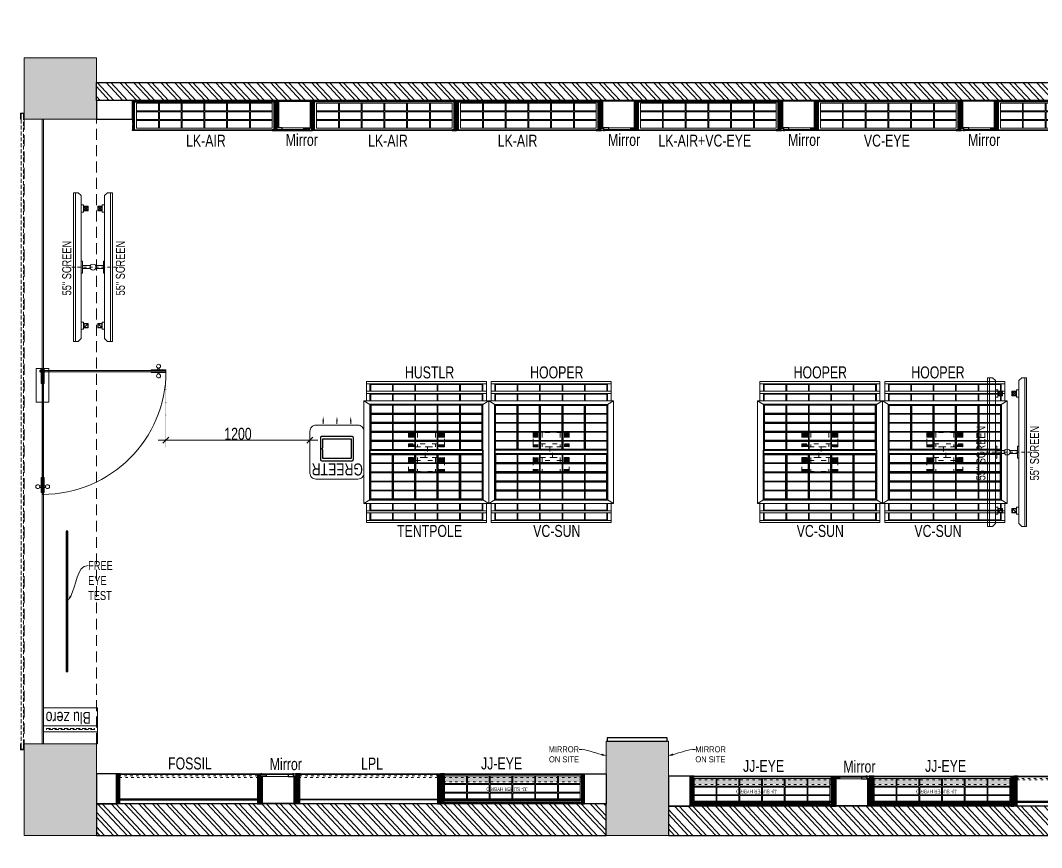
# Model space of a CAD drawing. Header units: feet. Extents: x 2862906 to 2880281, y -6061005 to -6054108.
# Drawn here: x 2862906 to 2871416, y -6061005 to -6054108 of the extents above; entities that cross this region are included whole.
import ezdxf
from ezdxf import colors
from ezdxf.entities.mleader import LeaderData, LeaderLine
from ezdxf.math import Vec2, Vec3

# ---------------------------------------------------------------- set-up
doc = ezdxf.new("R2010")
doc.units = ezdxf.units.FT
doc.header["$LTSCALE"] = 33
doc.header["$MEASUREMENT"] = 0
doc.header["$PDMODE"] = 3
doc.header["$PDSIZE"] = -1
for name, pattern in [('a_p6_plan_L18$0$HIDDEN', [0.375, 0.25, -0.125]), ('ACAD_ISO03W100', [30, 12, -18]), ('D10_DASHED', [0.75, 0.5, -0.25]), ('DASHDOT2', [0.5, 0.25, -0.125, 0, -0.125]), ('DOT2', [0.125, 0, -0.125]), ('HIDDENX2', [0.75, 0.5, -0.25])]:
    doc.linetypes.add(name, pattern=pattern)
for name, color, linetype, lineweight in [('A-Glazing', 4, 'Continuous', 20), ('A-shutter', 8, 'Continuous', 18), ('beam', 90, 'Continuous', 9), ('Column', 243, 'Continuous', 9), ('Glazing', 141, 'Continuous', 15), ('LENS-DIM', 252, 'Continuous', 5), ('LENS-FURNITURE', 13, 'Continuous', 9), ('LENS-PARTITION', 21, 'Continuous', 25), ('LENS-TEXT', 31, 'Continuous', 5), ('LENS_DIMENSION', 193, 'Continuous', 0), ('LENS_TEXT', 31, 'Continuous', 5), ('LK-EQPMT', 3, 'Continuous', 18), ('LK-FF&E FLOOR', 1, 'Continuous', 9), ('LK-FF&E WALL', 1, 'Continuous', 9), ('LK-IT', 3, 'Continuous', 18), ('LN-ELEVATION-1', 81, 'Continuous', 25), ('LN-ELEVATION-2', 103, 'Continuous', 20), ('LN-ELEVATION-3', 125, 'Continuous', 18), ('LN-ELEVATION-4', 145, 'Continuous', 13), ('LN-ELEVATION-5', 167, 'Continuous', 5), ('LN-HATCH', 251, 'Continuous', 0), ('PLANO-TXT', 252, 'Continuous', 5), ('rolling shutter', 1, 'Continuous', 5)]:
    doc.layers.add(name, color=color, linetype=linetype, lineweight=lineweight)
doc.layers.add('A-WALL', color=1, linetype='Continuous')
doc.styles.add('LK TXT', font='GILC____.TTF', dxfattribs={"height": 100})
doc.styles.get("Standard").update_dxf_attribs({"font": 'GILC____.TTF'})
doc.dimstyles.new('100MM', dxfattribs={"dimtxt": 100, "dimasz": 50, "dimexe": 65, "dimexo": 65, "dimtad": 1, "dimdec": 0, "dimtxsty": 'Standard', "dimblk": 'OBLIQUE', "dimcen": 2.5, "dimdle": 65, "dimclrd": 256, "dimclre": 256, "dimclrt": 1, "dimadec": 0, "dimazin": 0, "dimtfac": 1, "dimtdec": 0, "dimtmove": 1, "dimatfit": 3, "dimfxl": 1, "dimlwd": -1, "dimlwe": -1, "dimarcsym": 0})
pattern_1 = [(45, (7858054.0837, 3504049.203), (-4.4901280605, 4.4901280605), [])]

# ---------------------------------------------------------------- blocks, each defined once
blk = doc.blocks.new('*U47')
at = {"layer": 'A-shutter', "color": 5, "ltscale": 10}
for points in [[(41038866.6, -1561539.2), (41038866.6, -1561544.2), (41038821.6, -1561544.2), (41038821.6, -1561564.2), (41038866.6, -1561564.2), (41038866.6, -1561569.2), (41038816.6, -1561569.2), (41038816.6, -1561539.2)], [(41044076.6, -1561539.2), (41044076.6, -1561544.2), (41044121.6, -1561544.2), (41044121.6, -1561564.2), (41044076.6, -1561564.2), (41044076.6, -1561569.2), (41044126.6, -1561569.2), (41044126.6, -1561539.2)]]:
    blk.add_lwpolyline(points, close=True, dxfattribs=at)
at = {"layer": 'A-shutter', "color": 5, "linetype": 'HIDDENX2', "ltscale": 2}
blk.add_lwpolyline([(41038821.6, -1561544.2), (41038821.6, -1561564.2), (41044121.6, -1561564.2), (41044121.6, -1561544.2)], close=True, dxfattribs=at)
blk = doc.blocks.new('A$C26c017d8')
at = {"layer": 'Column'}
h = blk.add_hatch(color=8, dxfattribs=at)
h.dxf.hatch_style = 1
h.paths.add_polyline_path([(-16742, 6585), (-17345, 6585), (-17345, 6075), (-16742, 6075)])
h.paths.add_polyline_path([(-16742, 865), (-17345, 865), (-17345, 101), (-16742, 101)])
h.paths.add_polyline_path([(-12495, 888), (-11975, 888), (-11975, 101), (-12495, 101)])
h.paths.add_polyline_path([(-7834, 888), (-7183, 888), (-7183, 101), (-7834, 101)])
h.paths.add_polyline_path([(-1654, 1028), (-2448, 1028), (-2448, 101), (-1654, 101)])
at = {"layer": 'LN-HATCH'}
h = blk.add_hatch(dxfattribs=at)
h.set_pattern_fill('ANSI32', color=256, scale=222, angle=268.11052)
h.set_pattern_definition([(313.1105193, (-3081541.57, 5461336.75), (60.7755651, 56.8937008), []), (313.1105193, (-3081542.86, 5461297.53), (60.7755651, 56.8937008), [])])
h.paths.add_polyline_path([(-12495, 365), (-16742, 365), (-16742, 101), (-12495, 101)], flags=17)
h.paths.add_polyline_path([(-7834, 345), (-11975, 345), (-11975, 101), (-7834, 101)], flags=17)
h.paths.add_polyline_path([(-2448, 345), (-7183, 345), (-7183, 101), (-2448, 101)], flags=17)
h.paths.add_polyline_path([(-16742, 6380), (-244, 6380), (-244, 6897), (0, 6897), (0, 0), (-244, 0), (-244, 101), (-1654, 101), (-1654, 345), (-244, 345), (-244, 6230), (-16742, 6230)])
h.paths.add_polyline_path([(-1744, 4280), (-1894, 4280), (-1894, 6230), (-1744, 6230)], flags=17)
h.paths.add_polyline_path([(-994, 4430), (-244, 4430), (-244, 4280), (-994, 4280)], flags=17)
at = {"layer": 'A-WALL'}
for points in [[(-16742, 6380), (-244, 6380), (-244, 6897), (0, 6897), (0, 0), (-244, 0), (-244, 101), (-1654, 101), (-1654, 345), (-244, 345), (-244, 6230), (-16742, 6230)], [(-12495, 365), (-16742, 365), (-16742, 101), (-12495, 101)], [(-7834, 345), (-11975, 345), (-11975, 101), (-7834, 101)]]:
    blk.add_lwpolyline(points, close=True, dxfattribs=at)
at = {"layer": 'beam', "linetype": 'a_p6_plan_L18$0$HIDDEN', "lineweight": 5, "ltscale": 11}
blk.add_lwpolyline([(-16742, 6075), (-17345, 6075), (-17345, 865), (-16742, 865)], close=True, dxfattribs=at)
at = {"layer": 'Column'}
for points in [[(-16742, 6585), (-17345, 6585), (-17345, 6075), (-16742, 6075)], [(-16742, 865), (-17345, 865), (-17345, 101), (-16742, 101)], [(-12495, 888), (-11975, 888), (-11975, 101), (-12495, 101)]]:
    blk.add_lwpolyline(points, close=True, dxfattribs=at)
at = {"layer": 'rolling shutter', "color": 2, "rotation": 270.0000005539002}
blk.add_blockref('*U47', (1544193.8, 41044941.6), dxfattribs=at)
blk = doc.blocks.new('Entrance Door')
at = {"layer": 'Glazing', "ltscale": 111}
blk.add_hatch(color=256, dxfattribs=at).paths.add_polyline_path([(18, -34.8), (18, -1235), (30, -1235), (30, -34.8)])
at = {"layer": 'Glazing'}
for p, q in [((30, -54.2), (18, -66.2)), ((1117.8, -31.3), (1117.8, -54.3)), ((1117.8, -89.2), (1117.8, -66.3)), ((1132.8, -31.3), (1132.8, -54.3)), ((1132.8, -89.2), (1132.8, -66.3))]:
    blk.add_line(p, q, dxfattribs=at)
at = {"layer": 'Glazing', "ltscale": 44}
for p, q in [((-4.9, -1156.3), (18, -1156.3)), ((52.9, -1156.3), (30, -1156.3)), ((-4.9, -1171.3), (18, -1171.3)), ((52.9, -1171.3), (30, -1171.3))]:
    blk.add_line(p, q, dxfattribs=at)
at = {"layer": 'Glazing'}
for points in [[(320, -120.5), (0, -120.5), (0, 0), (320, 0)], [(0, -54.2), (142.5, -54.2), (142.5, -46.8), (0, -46.8)], [(0, -66.2), (142.5, -66.2), (142.5, -73.7), (0, -73.7)], [(1180.8, -54.3), (1038.3, -54.3), (1038.3, -46.8), (1180.8, -46.8)], [(1180.8, -66.3), (1038.3, -66.3), (1038.3, -73.8), (1180.8, -73.8)]]:
    blk.add_lwpolyline(points, close=True, dxfattribs=at)
at = {"layer": 'Glazing', "ltscale": 222}
blk.add_lwpolyline([(-1.5, -66.2), (1198.8, -66.2), (1198.8, -54.2), (-1.5, -54.2)], close=True, dxfattribs=at)
at = {"layer": 'Glazing', "ltscale": 111}
blk.add_lwpolyline([(18, -34.8), (18, -1235), (30, -1235), (30, -34.8)], close=True, dxfattribs=at)
at = {"layer": 'Glazing', "ltscale": 44}
for points in [[(18, -1092.5), (18, -1235), (10.5, -1235), (10.5, -1092.5)], [(30, -1092.5), (30, -1235), (37.5, -1235), (37.5, -1092.5)]]:
    blk.add_lwpolyline(points, close=True, dxfattribs=at)
at = {"layer": 'Glazing'}
for centre, radius in [((1125.3, -13.9), 19), ((24, -58.7), 19.8), ((1125.3, -106.6), 19)]:
    blk.add_circle(centre, radius, dxfattribs=at)
at = {"layer": 'Glazing', "ltscale": 44}
for centre in [(-22.4, -1163.8), (70.4, -1163.8)]:
    blk.add_circle(centre, 19, dxfattribs=at)
at = {"layer": 'Glazing', "ltscale": 222}
blk.add_arc((24, -60.2), 1174.8, 270, 359.99955, dxfattribs=at)
blk = doc.blocks.new('MIRROR')
at = {"layer": 'LN-HATCH', "ltscale": 0.5}
h = blk.add_hatch(dxfattribs=at)
h.set_pattern_fill('ANSI31', color=256, scale=2)
h.set_pattern_definition([(45, (4060433.7416, 1708720.787), (-4.4901280605, 4.4901280605), [])])
h.paths.add_polyline_path([(212.9, 101.3), (230.9, 101.3), (230.9, -127.7), (212.9, -127.7)])
h.paths.add_polyline_path([(230.9, 95.3), (494.9, 95.3), (494.9, 101.3), (230.9, 101.3)])
h.paths.add_polyline_path([(512.9, 101.3), (494.9, 101.3), (494.9, -127.7), (512.9, -127.7)])
at = {"layer": 'Defpoints'}
blk.add_lwpolyline([(512.9, 101.3), (212.9, 101.3), (212.9, -148.7), (512.9, -148.7)], close=True, dxfattribs=at)
at = {"layer": 'LN-ELEVATION-1'}
for points in [[(212.9, 101.3), (230.9, 101.3), (230.9, -127.7), (212.9, -127.7)], [(230.9, 95.3), (494.9, 95.3), (494.9, 101.3), (230.9, 101.3)], [(512.9, 101.3), (494.9, 101.3), (494.9, -127.7), (512.9, -127.7)], [(259.9, -141.7), (259.9, -127.7), (214.9, -127.7), (214.9, -148.7), (223.9, -148.7), (223.9, -147.2), (216.4, -147.2), (216.4, -141.7)], [(442.9, -141.7), (442.9, -127.7), (487.9, -127.7), (487.9, -148.7), (478.9, -148.7), (478.9, -147.2), (486.4, -147.2), (486.4, -141.7)], [(504.9, -148.7), (504.9, -147.2), (509.4, -147.2), (509.4, -129.2), (487.9, -129.2), (487.9, -127.7), (510.9, -127.7), (510.9, -148.7)]]:
    blk.add_lwpolyline(points, close=True, dxfattribs=at)
at = {"layer": 'LN-ELEVATION-2', "color": 4, "lineweight": 0}
blk.add_lwpolyline([(216.4, -141.7), (486.4, -141.7), (486.4, -147.2), (216.4, -147.2)], close=True, dxfattribs=at)
at = {"layer": 'LN-ELEVATION-2'}
blk.add_lwpolyline([(259.9, -141.7), (442.9, -141.7), (442.9, -127.7), (259.9, -127.7)], close=True, dxfattribs=at)
at = {"layer": 'LN-ELEVATION-4', "ltscale": 0.5}
blk.add_line((478.9, -148.7), (223.9, -148.7), dxfattribs=at)
blk = doc.blocks.new('JJ SH 1200')
at = {"layer": 'LN-HATCH', "ltscale": 0.5}
h = blk.add_hatch(dxfattribs=at)
h.set_pattern_fill('ANSI31', color=256, scale=2)
h.set_pattern_definition([(45, (4097187.331, 1708800.267), (-4.4901280605, 4.4901280605), [])])
h.paths.add_polyline_path([(792.1, 220), (792.1, 30), (786.1, 30), (786.1, 20), (792.1, 20), (792.1, -24), (767.1, -24), (767.1, 220)])
h.paths.add_polyline_path([(-382.9, 180), (767.1, 180), (767.1, 186), (-382.9, 186)])
h.paths.add_polyline_path([(757.1, -24), (757.1, -30), (792.1, -30), (792.1, -24)])
h.paths.add_polyline_path([(-407.9, 220), (-407.9, 30), (-401.9, 30), (-401.9, 20), (-407.9, 20), (-407.9, -24), (-382.9, -24), (-382.9, 220)])
h.paths.add_polyline_path([(-372.9, -24), (-372.9, -30), (-407.9, -30), (-407.9, -24)])
at = {"layer": 'LN-ELEVATION-1', "ltscale": 0.5}
for points in [[(-407.9, 220), (-407.9, 30), (-401.9, 30), (-401.9, 20), (-407.9, 20), (-407.9, -24), (-382.9, -24), (-382.9, 220)], [(-382.9, 180), (767.1, 180), (767.1, 186), (-382.9, 186)], [(792.1, 220), (792.1, 30), (786.1, 30), (786.1, 20), (792.1, 20), (792.1, -24), (767.1, -24), (767.1, 220)], [(-372.9, -24), (-372.9, -30), (-407.9, -30), (-407.9, -24)], [(757.1, -24), (757.1, -30), (792.1, -30), (792.1, -24)]]:
    blk.add_lwpolyline(points, close=True, dxfattribs=at)
at = {"layer": 'LN-ELEVATION-3', "ltscale": 0.5}
for p, q in [((767.1, 220), (-382.9, 220)), ((757.1, -24), (-372.9, -24)), ((-372.9, -30), (757.1, -30))]:
    blk.add_line(p, q, dxfattribs=at)
at = {"layer": 'LN-ELEVATION-4', "linetype": 'ACAD_ISO03W100', "ltscale": 0.05}
blk.add_lwpolyline([(767.1, 0), (-382.9, 0), (-382.9, -12), (767.1, -12)], close=True, dxfattribs=at)
blk = doc.blocks.new('JJ SHD 1200')
at = {"layer": 'LN-ELEVATION-5'}
h = blk.add_hatch(color=177, dxfattribs=at)
h.dxf.hatch_style = 1
h.paths.add_polyline_path([(1182, 68), (32, 68), (32, 18), (1182, 18)])
at = {"layer": 'LN-HATCH', "ltscale": 0.5}
h = blk.add_hatch(dxfattribs=at)
h.set_pattern_fill('ANSI31', color=256, scale=2)
h.set_pattern_definition([(45, (4097602.2716, 1708830.267), (-4.4901280605, 4.4901280605), [])])
h.paths.add_polyline_path([(1207, 250), (1207, 60), (1201, 60), (1201, 50), (1207, 50), (1207, 6), (1182, 6), (1182, 250)])
h.paths.add_polyline_path([(32, 210), (1182, 210), (1182, 216), (32, 216)])
h.paths.add_polyline_path([(1172, 6), (1172, 0), (1207, 0), (1207, 6)])
h.paths.add_polyline_path([(7, 250), (7, 60), (13, 60), (13, 50), (7, 50), (7, 6), (32, 6), (32, 250)])
h.paths.add_polyline_path([(42, 6), (42, 0), (7, 0), (7, 6)])
at = {"layer": 'LN-ELEVATION-1', "ltscale": 0.5}
for points in [[(7, 250), (7, 60), (13, 60), (13, 50), (7, 50), (7, 6), (25, 6), (25, 250)], [(7, 250), (7, 60), (13, 60), (13, 50), (7, 50), (7, 6), (32, 6), (32, 250)], [(25, 238), (1189, 238), (1189, 244), (25, 244)], [(32, 210), (1182, 210), (1182, 216), (32, 216)], [(1207, 250), (1207, 60), (1201, 60), (1201, 50), (1207, 50), (1207, 6), (1182, 6), (1182, 250)], [(1207, 250), (1207, 60), (1201, 60), (1201, 50), (1207, 50), (1207, 6), (1189, 6), (1189, 250)], [(42, 6), (42, 0), (7, 0), (7, 6)], [(42, 6), (42, 0), (7, 0), (7, 6)], [(1172, 6), (1172, 0), (1207, 0), (1207, 6)], [(1172, 6), (1172, 0), (1207, 0), (1207, 6)]]:
    blk.add_lwpolyline(points, close=True, dxfattribs=at)
at = {"layer": 'LN-ELEVATION-3', "ltscale": 0.5}
for p, q in [((1189, 250), (25, 250)), ((1182, 250), (32, 250)), ((1172, 6), (42, 6)), ((1172, 6), (42, 6)), ((42, 0), (1172, 0)), ((42, 0), (1172, 0))]:
    blk.add_line(p, q, dxfattribs=at)
for points in [[(1172, 226), (42, 226), (42, 18), (1172, 18)], [(223.7, 226), (42, 226), (42, 162), (223.7, 162)], [(413.3, 226), (231.7, 226), (231.7, 162), (413.3, 162)], [(603, 226), (421.3, 226), (421.3, 162), (603, 162)], [(792.7, 226), (611, 226), (611, 162), (792.7, 162)], [(982.3, 226), (800.7, 226), (800.7, 162), (982.3, 162)], [(1172, 226), (990.3, 226), (990.3, 162), (1172, 162)], [(223.7, 154), (42, 154), (42, 90), (223.7, 90)], [(413.3, 154), (231.7, 154), (231.7, 90), (413.3, 90)], [(603, 154), (421.3, 154), (421.3, 90), (603, 90)], [(792.7, 154), (611, 154), (611, 90), (792.7, 90)], [(982.3, 154), (800.7, 154), (800.7, 90), (982.3, 90)], [(1172, 90), (990.3, 90), (990.3, 154), (1172, 154)], [(223.7, 82), (42, 82), (42, 18), (223.7, 18)], [(413.3, 82), (231.7, 82), (231.7, 18), (413.3, 18)], [(603, 82), (421.3, 82), (421.3, 18), (603, 18)], [(792.7, 82), (611, 82), (611, 18), (792.7, 18)], [(982.3, 82), (800.7, 82), (800.7, 18), (982.3, 18)], [(1172, 82), (990.3, 82), (990.3, 18), (1172, 18)]]:
    blk.add_lwpolyline(points, close=True, dxfattribs=at)
at = {"layer": 'LN-ELEVATION-4', "linetype": 'ACAD_ISO03W100', "ltscale": 0.05}
for points in [[(1182, 68), (32, 68), (32, 18), (1182, 18)], [(1182, 30), (32, 30), (32, 18), (1182, 18)]]:
    blk.add_lwpolyline(points, close=True, dxfattribs=at)
at = {"layer": 'LK-FF&E WALL', "ltscale": 0.5, "insert": (482.5, 142.3), "char_height": 30, "attachment_point": 1}
blk.add_mtext_dynamic_manual_height_columns('\\pt120;JJ- SUPER HYBRID', width=526.835, gutter_width=500, heights=[0], dxfattribs=at)
blk = doc.blocks.new('VC HD 1200')
at = {"layer": 'LN-HATCH', "ltscale": 0.5}
h = blk.add_hatch(dxfattribs=at)
h.set_pattern_fill('ANSI31', color=256, scale=2)
h.set_pattern_definition([(45, (3760859.753, 1795248.936), (-4.490128061, 4.490128061), [])])
h.paths.add_polyline_path([(-1200, 250), (-1200, 60), (-1194, 60), (-1194, 50), (-1200, 50), (-1200, 6), (-1182, 6), (-1182, 250)])
h = blk.add_hatch(dxfattribs=at)
h.set_pattern_fill('ANSI31', color=256, scale=2)
h.set_pattern_definition(pattern_1)
h.paths.add_polyline_path([(0, 250), (0, 60), (-6, 60), (-6, 50), (0, 50), (0, 6), (-18, 6), (-18, 250)])
h = blk.add_hatch(dxfattribs=at)
h.set_pattern_fill('ANSI31', color=256, scale=2)
h.set_pattern_definition([(45, (7858047.0837, 3504049.203), (-4.4901280605, 4.4901280605), [])])
h.paths.add_polyline_path([(-1165, 6), (-1165, 0), (-1200, 0), (-1200, 6)])
h = blk.add_hatch(dxfattribs=at)
h.set_pattern_fill('ANSI31', color=256, scale=2)
h.set_pattern_definition(pattern_1)
h.paths.add_polyline_path([(-28, 6), (-28, 0), (0, 0), (0, 6)])
at = {"layer": 'LN-ELEVATION-1', "ltscale": 0.5}
for points in [[(-1200, 250), (-1200, 60), (-1194, 60), (-1194, 50), (-1200, 50), (-1200, 6), (-1182, 6), (-1182, 250)], [(-18, 238), (-1182, 238), (-1182, 244), (-18, 244)], [(0, 250), (0, 60), (-6, 60), (-6, 50), (0, 50), (0, 6), (-18, 6), (-18, 250)], [(-1165, 6), (-1165, 0), (-1200, 0), (-1200, 6)], [(-35, 6), (-35, 0), (0, 0), (0, 6)]]:
    blk.add_lwpolyline(points, close=True, dxfattribs=at)
at = {"layer": 'LN-ELEVATION-3', "ltscale": 0.5}
for p, q in [((-1182, 250), (-18, 250)), ((-1165, 6), (-35, 6)), ((-35, 0), (-1165, 0))]:
    blk.add_line(p, q, dxfattribs=at)
for points in [[(-1165, 226), (-35, 226), (-35, 18), (-1165, 18)], [(-1165, 226), (-983.3, 226), (-983.3, 162), (-1165, 162)], [(-975.3, 226), (-793.7, 226), (-793.7, 162), (-975.3, 162)], [(-785.7, 226), (-604, 226), (-604, 162), (-785.7, 162)], [(-596, 226), (-414.3, 226), (-414.3, 162), (-596, 162)], [(-406.3, 226), (-224.7, 226), (-224.7, 162), (-406.3, 162)], [(-216.7, 226), (-35, 226), (-35, 162), (-216.7, 162)], [(-1165, 90), (-983.3, 90), (-983.3, 154), (-1165, 154)], [(-975.3, 154), (-793.7, 154), (-793.7, 90), (-975.3, 90)], [(-785.7, 154), (-604, 154), (-604, 90), (-785.7, 90)], [(-596, 154), (-414.3, 154), (-414.3, 90), (-596, 90)], [(-406.3, 154), (-224.7, 154), (-224.7, 90), (-406.3, 90)], [(-216.7, 154), (-35, 154), (-35, 90), (-216.7, 90)], [(-1165, 82), (-983.3, 82), (-983.3, 18), (-1165, 18)], [(-975.3, 82), (-793.7, 82), (-793.7, 18), (-975.3, 18)], [(-785.7, 82), (-604, 82), (-604, 18), (-785.7, 18)], [(-596, 82), (-414.3, 82), (-414.3, 18), (-596, 18)], [(-406.3, 82), (-224.7, 82), (-224.7, 18), (-406.3, 18)], [(-216.7, 82), (-35, 82), (-35, 18), (-216.7, 18)]]:
    blk.add_lwpolyline(points, close=True, dxfattribs=at)
blk = doc.blocks.new('GREETR 450x450')
at = {"layer": 'LN-ELEVATION-1', "linetype": 'ByBlock', "lineweight": -2}
for p, q in [((481.3, 339.7), (461, 339.7)), ((481.3, 225), (461, 225)), ((481.3, 110.3), (461, 110.3))]:
    blk.add_line(p, q, dxfattribs=at)
at = {"layer": 'LN-ELEVATION-1'}
for points in [[(355.5, 98.3), (355.5, 352.3, 0.414214), (345.5, 362.3), (163.5, 362.3, 0.414214), (153.5, 352.3), (153.5, 98.3, 0.414214), (163.5, 88.3), (345.5, 88.3, 0.414214)], [(264, 342.8), (336.5, 342.8), (336.5, 107.8), (172.5, 107.8), (172.5, 342.8), (245, 342.8, 0.327538), (246.9, 344.2, -0.733799), (262.1, 344.2, 0.327538)]]:
    blk.add_lwpolyline(points, format="xyb", close=True, dxfattribs=at)
at = {"layer": 'LN-ELEVATION-1', "linetype": 'ByBlock', "lineweight": -2}
for points in [[(481.3, 346.4), (481.3, 333.1), (521.3, 339.7)], [(481.3, 231.7), (481.3, 218.3), (521.3, 225)], [(481.3, 116.9), (481.3, 103.6), (521.3, 110.3)]]:
    blk.add_solid(points, dxfattribs=at)
at = {"layer": 'LN-ELEVATION-2'}
blk.add_lwpolyline([(50, 0), (400, 0, 0.414214), (450, 50), (450, 400, 0.414214), (400, 450), (50, 450, 0.414214), (0, 400), (0, 50, 0.414214)], format="xyb", close=True, dxfattribs=at)
at = {"layer": 'LENS-TEXT', "color": 0, "linetype": 'Continuous', "ltscale": 3, "insert": (81.4, 222.4), "char_height": 100, "attachment_point": 5, "rotation": 90, "style": 'LK TXT'}
blk.add_mtext_dynamic_manual_height_columns('GREETR', width=353.056, gutter_width=0.5, heights=[0], dxfattribs=at)
blk = doc.blocks.new('55INCH')
at = {"layer": 'LK-EQPMT', "ltscale": 12}
for p, q in [((2111558.8, 1135690.5), (2111583.2, 1135690.5)), ((2111583.2, 1135690.5), (2111607.7, 1135666)), ((2111607.7, 1134473.9), (2111607.7, 1135666)), ((2111607.7, 1135587.9), (2111627.2, 1135587.9)), ((2111627.2, 1135587.9), (2111627.2, 1135529.3)), ((2111627.2, 1135529.3), (2111607.7, 1135529.3)), ((2111627.2, 1134610.6), (2111607.7, 1134610.6)), ((2111607.7, 1134552), (2111627.2, 1134552)), ((2111627.2, 1134610.6), (2111627.2, 1134552)), ((2111558.8, 1134449.5), (2111583.2, 1134449.5)), ((2111583.2, 1134449.5), (2111607.7, 1134473.9))]:
    blk.add_line(p, q, dxfattribs=at)
at = {"layer": 'LK-EQPMT'}
for p, q in [((2111661.6, 1135543.3), (2111631, 1135573.9)), ((2111661.6, 1135573.9), (2111631, 1135543.3)), ((2111661.6, 1134597.1), (2111631, 1134566.5))]:
    blk.add_line(p, q, dxfattribs=at)
at = {"layer": 'LK-EQPMT', "ltscale": 12}
blk.add_lwpolyline([(2111542.6, 1135690.5), (2111558.8, 1135690.5), (2111558.8, 1134449.5), (2111542.6, 1134449.5)], close=True, dxfattribs=at)
at = {"layer": 'LK-EQPMT'}
for points in [[(2111627.2, 1135577.7), (2111627.2, 1135539.5), (2111665.4, 1135539.5), (2111665.4, 1135577.7)], [(2111631, 1135573.9), (2111631, 1135543.3), (2111661.6, 1135543.3), (2111661.6, 1135573.9)], [(2111627.2, 1134562.7), (2111627.2, 1134600.9), (2111665.4, 1134600.9), (2111665.4, 1134562.7)], [(2111631, 1134566.5), (2111631, 1134597.1), (2111661.6, 1134597.1), (2111661.6, 1134566.5)]]:
    blk.add_lwpolyline(points, close=True, dxfattribs=at)
blk = doc.blocks.new('ffgd')
at = {"layer": 'LN-ELEVATION-4', "linetype": 'ACAD_ISO03W100', "ltscale": 0.1}
blk.add_lwpolyline([(0, 47.3), (0, -41.5), (-20, -41.5), (-20, 47.3)], close=True, dxfattribs=at)
at = {"layer": 'LN-ELEVATION-5', "linetype": 'ACAD_ISO03W100', "ltscale": 0.1}
for p, q in [((-159.9, 165.7), (-159.9, 47.3)), ((-159.7, 165.7), (-159.7, 47.3)), ((-159.4, 165.7), (-159.4, 47.3)), ((-159, 165.7), (-159, 47.3)), ((-158.5, 165.7), (-158.5, 47.3)), ((-157.9, 165.7), (-157.9, 47.3)), ((-157.1, 165.7), (-157.1, 47.3)), ((-156.1, 165.7), (-156.1, 47.3)), ((-154.1, 165.7), (-154.1, 47.3)), ((-151.1, 165.7), (-151.1, 47.3)), ((-146.1, 165.7), (-146.1, 47.3)), ((-141.1, 165.7), (-141.1, 47.3)), ((-135.1, 165.7), (-135.1, 47.3)), ((-128.1, 165.7), (-128.1, 47.3)), ((-120.1, 165.7), (-120.1, 47.3)), ((-111.1, 165.7), (-111.1, 47.3)), ((-102.1, 165.7), (-102.1, 47.3)), ((-85, 165.7), (-85, 47.3)), ((65, 165.7), (65, 47.3)), ((82.1, 165.7), (82.1, 47.3)), ((91.1, 165.7), (91.1, 47.3)), ((100.1, 165.7), (100.1, 47.3)), ((108.1, 165.7), (108.1, 47.3)), ((115.1, 165.7), (115.1, 47.3)), ((121.1, 165.7), (121.1, 47.3)), ((126.1, 165.7), (126.1, 47.3)), ((131.1, 165.7), (131.1, 47.3)), ((134.1, 165.7), (134.1, 47.3)), ((136.1, 165.7), (136.1, 47.3)), ((137.1, 165.7), (137.1, 47.3)), ((137.9, 165.7), (137.9, 47.3)), ((138.5, 165.7), (138.5, 47.3)), ((139, 165.7), (139, 47.3)), ((139.4, 165.7), (139.4, 47.3)), ((139.7, 165.7), (139.7, 47.3)), ((139.9, 165.7), (139.9, 47.3)), ((-159.9, -41.5), (-159.9, -159.9)), ((-159.7, -41.5), (-159.7, -159.9)), ((-159.4, -41.5), (-159.4, -159.9)), ((-159, -41.5), (-159, -159.9)), ((-158.5, -41.5), (-158.5, -159.9)), ((-157.9, -41.5), (-157.9, -159.9)), ((-157.1, -41.5), (-157.1, -159.9)), ((-156.1, -41.5), (-156.1, -159.9)), ((-154.1, -41.5), (-154.1, -159.9)), ((-151.1, -41.5), (-151.1, -159.9)), ((-146.1, -41.5), (-146.1, -159.9)), ((-141.1, -41.5), (-141.1, -159.9)), ((-135.1, -41.5), (-135.1, -159.9)), ((-128.1, -41.5), (-128.1, -159.9)), ((-120.1, -41.5), (-120.1, -159.9)), ((-111.1, -41.5), (-111.1, -159.9)), ((-102.1, -41.5), (-102.1, -159.9)), ((-85, -41.5), (-85, -159.9)), ((65, -41.5), (65, -159.9)), ((82.1, -41.5), (82.1, -159.9)), ((91.1, -41.5), (91.1, -159.9)), ((100.1, -41.5), (100.1, -159.9)), ((108.1, -41.5), (108.1, -159.9)), ((115.1, -41.5), (115.1, -159.9)), ((121.1, -41.5), (121.1, -159.9)), ((126.1, -41.5), (126.1, -159.9)), ((131.1, -41.5), (131.1, -159.9)), ((134.1, -41.5), (134.1, -159.9)), ((136.1, -41.5), (136.1, -159.9)), ((137.1, -41.5), (137.1, -159.9)), ((137.9, -41.5), (137.9, -159.9)), ((138.5, -41.5), (138.5, -159.9)), ((139, -41.5), (139, -159.9)), ((139.4, -41.5), (139.4, -159.9)), ((139.7, -41.5), (139.7, -159.9)), ((139.9, -41.5), (139.9, -159.9))]:
    blk.add_line(p, q, dxfattribs=at)
for points in [[(140, 73), (140, 165.7), (-160, 165.7), (-160, 73)], [(140, -67.1), (140, -159.9), (-160, -159.9), (-160, -67.1)]]:
    blk.add_lwpolyline(points, dxfattribs=at)
for points in [[(140, 73), (140, 47.3), (-160, 47.3), (-160, 73)], [(140, -41.5), (140, -67.1), (-160, -67.1), (-160, -41.5)]]:
    blk.add_lwpolyline(points, close=True, dxfattribs=at)
blk = doc.blocks.new('EURO 1040 x 1175')
at = {"layer": 'LN-ELEVATION-1'}
for points in [[(-470, -327.4), (470, -327.4), (470, 467.6), (-470, 467.6)], [(-470, 85.1), (470, 85.1), (470, 467.6), (-470, 467.6)], [(-283.2, 85.1), (-277.2, 85.1), (-277.2, 467.6), (-283.2, 467.6)], [(-96.4, 85.1), (-90.4, 85.1), (-90.4, 467.6), (-96.4, 467.6)], [(90.4, 85.1), (96.4, 85.1), (96.4, 467.6), (90.4, 467.6)], [(277.2, 85.1), (283.2, 85.1), (283.2, 467.6), (277.2, 467.6)], [(-470, 386.6), (-283.2, 386.6), (-283.2, 392.6), (-470, 392.6)], [(-277.2, 386.6), (-96.4, 386.6), (-96.4, 392.6), (-277.2, 392.6)], [(-90.4, 386.6), (90.4, 386.6), (90.4, 392.6), (-90.4, 392.6)], [(96.4, 386.6), (277.2, 386.6), (277.2, 392.6), (96.4, 392.6)], [(283.2, 386.6), (470, 386.6), (470, 392.6), (283.2, 392.6)], [(-470, 311.2), (-283.2, 311.2), (-283.2, 317.2), (-470, 317.2)], [(-277.2, 311.2), (-96.4, 311.2), (-96.4, 317.2), (-277.2, 317.2)], [(-90.4, 311.2), (90.4, 311.2), (90.4, 317.2), (-90.4, 317.2)], [(96.4, 311.2), (277.2, 311.2), (277.2, 317.2), (96.4, 317.2)], [(283.2, 311.2), (470, 311.2), (470, 317.2), (283.2, 317.2)], [(-470, 235.8), (-283.2, 235.8), (-283.2, 241.8), (-470, 241.8)], [(-277.2, 235.8), (-96.4, 235.8), (-96.4, 241.8), (-277.2, 241.8)], [(-90.4, 235.8), (90.4, 235.8), (90.4, 241.8), (-90.4, 241.8)], [(96.4, 235.8), (277.2, 235.8), (277.2, 241.8), (96.4, 241.8)], [(283.2, 235.8), (470, 235.8), (470, 241.8), (283.2, 241.8)], [(-470, 160.4), (-283.2, 160.4), (-283.2, 166.4), (-470, 166.4)], [(-277.2, 160.4), (-96.4, 160.4), (-96.4, 166.4), (-277.2, 166.4)], [(-90.4, 160.4), (90.4, 160.4), (90.4, 166.4), (-90.4, 166.4)], [(96.4, 160.4), (277.2, 160.4), (277.2, 166.4), (96.4, 166.4)], [(283.2, 160.4), (470, 160.4), (470, 166.4), (283.2, 166.4)], [(-470, 85.1), (470, 85.1), (470, 55.1), (-470, 55.1)], [(-470, 55.1), (470, 55.1), (470, -327.4), (-470, -327.4)], [(-283.2, 55.1), (-277.2, 55.1), (-277.2, -327.4), (-283.2, -327.4)], [(-96.4, 55.1), (-90.4, 55.1), (-90.4, -327.4), (-96.4, -327.4)], [(90.4, 55.1), (96.4, 55.1), (96.4, -327.4), (90.4, -327.4)], [(277.2, 55.1), (283.2, 55.1), (283.2, -327.4), (277.2, -327.4)], [(-470, -20.3), (-283.2, -20.3), (-283.2, -26.3), (-470, -26.3)], [(-277.2, -20.3), (-96.4, -20.3), (-96.4, -26.3), (-277.2, -26.3)], [(-90.4, -20.3), (90.4, -20.3), (90.4, -26.3), (-90.4, -26.3)], [(96.4, -20.3), (277.2, -20.3), (277.2, -26.3), (96.4, -26.3)], [(283.2, -20.3), (470, -20.3), (470, -26.3), (283.2, -26.3)], [(-470, -95.7), (-283.2, -95.7), (-283.2, -101.7), (-470, -101.7)], [(-277.2, -95.7), (-96.4, -95.7), (-96.4, -101.7), (-277.2, -101.7)], [(-90.4, -95.7), (90.4, -95.7), (90.4, -101.7), (-90.4, -101.7)], [(96.4, -95.7), (277.2, -95.7), (277.2, -101.7), (96.4, -101.7)], [(283.2, -95.7), (470, -95.7), (470, -101.7), (283.2, -101.7)], [(-470, -171.1), (-283.2, -171.1), (-283.2, -177.1), (-470, -177.1)], [(-470, -246.4), (-283.2, -246.4), (-283.2, -252.4), (-470, -252.4)], [(-277.2, -171.1), (-96.4, -171.1), (-96.4, -177.1), (-277.2, -177.1)], [(-277.2, -246.4), (-96.4, -246.4), (-96.4, -252.4), (-277.2, -252.4)], [(-90.4, -171.1), (90.4, -171.1), (90.4, -177.1), (-90.4, -177.1)], [(-90.4, -246.4), (90.4, -246.4), (90.4, -252.4), (-90.4, -252.4)], [(96.4, -171.1), (277.2, -171.1), (277.2, -177.1), (96.4, -177.1)], [(96.4, -246.4), (277.2, -246.4), (277.2, -252.4), (96.4, -252.4)], [(283.2, -171.1), (470, -171.1), (470, -177.1), (283.2, -177.1)], [(283.2, -246.4), (470, -246.4), (470, -252.4), (283.2, -252.4)]]:
    blk.add_lwpolyline(points, close=True, dxfattribs=at)
for points in [[(-283.2, 461.6), (-464, 461.6), (-464, 317.2)], [(-96.4, 461.6), (-277.2, 461.6)], [(90.4, 461.6), (-90.4, 461.6)], [(277.2, 461.6), (96.4, 461.6)], [(464, 317.2), (464, 461.6), (283.2, 461.6)], [(-464, 311.2), (-464, 241.8)], [(464, 241.8), (464, 311.2)], [(-464, 235.8), (-464, 166.4)], [(464, 166.4), (464, 235.8)], [(-464, 160.4), (-464, 91.1), (-283.2, 91.1)], [(-277.2, 91.1), (-96.4, 91.1)], [(-90.4, 91.1), (90.4, 91.1)], [(96.4, 91.1), (277.2, 91.1)], [(283.2, 91.1), (464, 91.1), (464, 160.4)], [(-464, -20.3), (-464, 49.1), (-283.2, 49.1)], [(-277.2, 49.1), (-96.4, 49.1)], [(-90.4, 49.1), (90.4, 49.1)], [(96.4, 49.1), (277.2, 49.1)], [(283.2, 49.1), (464, 49.1), (464, -20.3)], [(-464, -95.7), (-464, -26.3)], [(464, -26.3), (464, -95.7)], [(-464, -171.1), (-464, -101.7)], [(464, -101.7), (464, -171.1)], [(-283.2, -321.4), (-464, -321.4), (-464, -177.1)], [(464, -177.1), (464, -321.4), (283.2, -321.4)], [(-96.4, -321.4), (-277.2, -321.4)], [(90.4, -321.4), (-90.4, -321.4)], [(277.2, -321.4), (96.4, -321.4)]]:
    blk.add_lwpolyline(points, dxfattribs=at)
at = {"layer": 'LN-ELEVATION-2'}
blk.add_lwpolyline([(-520, -357.4), (520, -357.4), (520, 497.6), (-520, 497.6)], close=True, dxfattribs=at)
for points in [[(-470, 467.6), (-520, 497.6)], [(470, 467.6), (520, 497.6)], [(-470, -327.4), (-520, -357.4)], [(470, -327.4), (520, -357.4)]]:
    blk.add_lwpolyline(points, dxfattribs=at)
at = {"layer": 'LN-ELEVATION-3'}
for points in [[(-500, 559.6), (500, 559.6), (500, 577.6), (-500, 577.6)], [(-500, 497.6), (-470, 497.6), (-470, 559.6), (-500, 559.6)], [(470, 497.6), (500, 497.6), (500, 559.6), (470, 559.6)], [(-500, -357.4), (-470, -357.4), (-470, -419.4), (-500, -419.4)], [(-500, -419.4), (500, -419.4), (500, -437.4), (-500, -437.4)], [(470, -357.4), (500, -357.4), (500, -419.4), (470, -419.4)]]:
    blk.add_lwpolyline(points, close=True, dxfattribs=at)
at = {"layer": 'LN-ELEVATION-4'}
for points in [[(-500, 639.6), (500, 639.6), (500, 657.6), (-500, 657.6)], [(-500, 577.6), (-470, 577.6), (-470, 639.6), (-500, 639.6)], [(470, 577.6), (500, 577.6), (500, 639.6), (470, 639.6)], [(-470, 497.6), (-464, 497.6), (-464, 559.6), (-470, 559.6)], [(-464, 553.6), (-283.2, 553.6), (-283.2, 559.6), (-464, 559.6)], [(-283.2, 497.6), (-277.2, 497.6), (-277.2, 559.6), (-283.2, 559.6)], [(-277.2, 553.6), (-96.4, 553.6), (-96.4, 559.6), (-277.2, 559.6)], [(-96.4, 497.6), (-90.4, 497.6), (-90.4, 559.6), (-96.4, 559.6)], [(-90.4, 553.6), (90.4, 553.6), (90.4, 559.6), (-90.4, 559.6)], [(90.4, 497.6), (96.4, 497.6), (96.4, 559.6), (90.4, 559.6)], [(96.4, 553.6), (277.2, 553.6), (277.2, 559.6), (96.4, 559.6)], [(277.2, 497.6), (283.2, 497.6), (283.2, 559.6), (277.2, 559.6)], [(283.2, 553.6), (464, 553.6), (464, 559.6), (283.2, 559.6)], [(464, 497.6), (470, 497.6), (470, 559.6), (464, 559.6)], [(-470, -357.4), (-464, -357.4), (-464, -419.4), (-470, -419.4)], [(-464, -413.4), (-283.2, -413.4), (-283.2, -419.4), (-464, -419.4)], [(-283.2, -357.4), (-277.2, -357.4), (-277.2, -419.4), (-283.2, -419.4)], [(-277.2, -413.4), (-96.4, -413.4), (-96.4, -419.4), (-277.2, -419.4)], [(-96.4, -357.4), (-90.4, -357.4), (-90.4, -419.4), (-96.4, -419.4)], [(-90.4, -413.4), (90.4, -413.4), (90.4, -419.4), (-90.4, -419.4)], [(90.4, -357.4), (96.4, -357.4), (96.4, -419.4), (90.4, -419.4)], [(96.4, -413.4), (277.2, -413.4), (277.2, -419.4), (96.4, -419.4)], [(277.2, -357.4), (283.2, -357.4), (283.2, -419.4), (277.2, -419.4)], [(283.2, -413.4), (464, -413.4), (464, -419.4), (283.2, -419.4)], [(464, -357.4), (470, -357.4), (470, -419.4), (464, -419.4)], [(-500, -437.4), (-470, -437.4), (-470, -499.4), (-500, -499.4)], [(-500, -499.4), (500, -499.4), (500, -517.4), (-500, -517.4)], [(470, -437.4), (500, -437.4), (500, -499.4), (470, -499.4)]]:
    blk.add_lwpolyline(points, close=True, dxfattribs=at)
at = {"layer": 'LN-ELEVATION-5'}
for points in [[(-470, 577.6), (-464, 577.6), (-464, 639.6), (-470, 639.6)], [(-464, 633.6), (-283.2, 633.6), (-283.2, 639.6), (-464, 639.6)], [(-283.2, 577.6), (-277.2, 577.6), (-277.2, 639.6), (-283.2, 639.6)], [(-277.2, 633.6), (-96.4, 633.6), (-96.4, 639.6), (-277.2, 639.6)], [(-96.4, 577.6), (-90.4, 577.6), (-90.4, 639.6), (-96.4, 639.6)], [(-90.4, 633.6), (90.4, 633.6), (90.4, 639.6), (-90.4, 639.6)], [(90.4, 577.6), (96.4, 577.6), (96.4, 639.6), (90.4, 639.6)], [(96.4, 633.6), (277.2, 633.6), (277.2, 639.6), (96.4, 639.6)], [(277.2, 577.6), (283.2, 577.6), (283.2, 639.6), (277.2, 639.6)], [(283.2, 633.6), (464, 633.6), (464, 639.6), (283.2, 639.6)], [(464, 577.6), (470, 577.6), (470, 639.6), (464, 639.6)], [(-470, -437.4), (-464, -437.4), (-464, -499.4), (-470, -499.4)], [(-464, -493.4), (-283.2, -493.4), (-283.2, -499.4), (-464, -499.4)], [(-283.2, -437.4), (-277.2, -437.4), (-277.2, -499.4), (-283.2, -499.4)], [(-277.2, -493.4), (-96.4, -493.4), (-96.4, -499.4), (-277.2, -499.4)], [(-96.4, -437.4), (-90.4, -437.4), (-90.4, -499.4), (-96.4, -499.4)], [(-90.4, -493.4), (90.4, -493.4), (90.4, -499.4), (-90.4, -499.4)], [(90.4, -437.4), (96.4, -437.4), (96.4, -499.4), (90.4, -499.4)], [(96.4, -493.4), (277.2, -493.4), (277.2, -499.4), (96.4, -499.4)], [(277.2, -437.4), (283.2, -437.4), (283.2, -499.4), (277.2, -499.4)], [(283.2, -493.4), (464, -493.4), (464, -499.4), (283.2, -499.4)], [(464, -437.4), (470, -437.4), (470, -499.4), (464, -499.4)]]:
    blk.add_lwpolyline(points, close=True, dxfattribs=at)
at = {"layer": 'LENS-DIM'}
blk.add_blockref('ffgd', (10, 67.1), dxfattribs=at)
blk = doc.blocks.new('_Oblique')
at = {"color": 0, "lineweight": -2}
blk.add_line((-0.5, -0.5), (0.5, 0.5), dxfattribs=at)
blk = doc.blocks.new('*D49')
at = {"layer": 'Defpoints', "color": 0}
for p in [(2864119.1, -6057020.2), (2865319.2, -6057577.4), (2865319.2, -6057607.2)]:
    blk.add_point(p, dxfattribs=at)
at = {"layer": 'LENS_DIMENSION', "linetype": 'DOT2'}
for p, q in [((2864119.1, -6057085.2), (2864119.1, -6057672.2)), ((2865319.2, -6057642.4), (2865319.2, -6057672.2))]:
    blk.add_line(p, q, dxfattribs=at)
at = {"layer": 'LENS_DIMENSION'}
blk.add_line((2864054.1, -6057607.2), (2865384.2, -6057607.2), dxfattribs=at)
at = {"layer": 'LENS_DIMENSION', "xscale": 50, "yscale": 50, "zscale": 50, "rotation": 180}
blk.add_blockref('_Oblique', (2864119.1, -6057607.2), dxfattribs=at)
at = {"layer": 'LENS_DIMENSION', "xscale": 50, "yscale": 50, "zscale": 50}
blk.add_blockref('_Oblique', (2865319.2, -6057607.2), dxfattribs=at)
at = {"layer": 'LENS_DIMENSION', "color": 1, "insert": (2864719.2, -6057555.5), "char_height": 100, "attachment_point": 5}
blk.add_mtext('1200', dxfattribs=at)
blk = doc.blocks.new('BLUE ZERO')
at = {"layer": 'LENS-FURNITURE', "ltscale": 0.5}
for points in [[(86206.7, 120883.4), (86206.7, 120433.4), (85906.7, 120433.4), (85906.7, 120883.4)], [(86106.7, 120883.4), (86106.7, 120433.4), (86056.7, 120433.4), (86056.7, 120883.4)]]:
    blk.add_lwpolyline(points, close=True, dxfattribs=at)
at = {"layer": 'LENS-FURNITURE', "linetype": 'D10_DASHED', "ltscale": 2}
blk.add_lwpolyline([(86085.7, 120858.4), (86085.7, 120458.4), (86077.7, 120458.4), (86077.7, 120858.4)], close=True, dxfattribs=at)

msp = doc.modelspace()

# ---------------------------------------------------------------- linework, layer by layer
msp.add_lwpolyline([(2863300.3, -6059535.3), (2863300.3, -6058367.3), (2863288.3, -6058367.3), (2863288.3, -6059535.3)], close=True)
at = {"layer": 'A-Glazing'}
msp.add_lwpolyline([(2863098.2, -6060139.8), (2863098.2, -6054929.8), (2863086.2, -6054929.8), (2863086.2, -6060139.8)], close=True, dxfattribs=at)
at = {"layer": 'LENS-PARTITION'}
for points in [[(2863539.2, -6054929.8), (2863839.2, -6054929.8), (2863839.2, -6054774.8), (2863539.2, -6054774.8)], [(2868296.2, -6060089.8), (2867796.2, -6060089.8), (2867796.2, -6060116.8), (2868296.2, -6060116.8)], [(2863706.2, -6060389.8), (2863539.2, -6060389.8), (2863539.2, -6060639.8), (2863706.2, -6060639.8)], [(2867606.2, -6060389.8), (2867786.2, -6060389.8), (2867786.2, -6060639.8), (2867606.2, -6060639.8)], [(2868486.2, -6060409.8), (2868306.2, -6060409.8), (2868306.2, -6060659.8), (2868486.2, -6060659.8)]]:
    msp.add_lwpolyline(points, close=True, dxfattribs=at)
at = {"layer": 'LK-IT', "color": 1, "linetype": 'DASHDOT2', "ltscale": 3}
for p, q in [((2863755.2, -6056164.7), (2863266.2, -6056164.7)), ((2871373.7, -6057707.3), (2870884.7, -6057707.3))]:
    msp.add_line(p, q, dxfattribs=at)
at = {"layer": 'LK-IT'}
for points in [[(2863413.3, -6056114.7), (2863413.3, -6056214.7), (2863423.3, -6056214.7), (2863423.3, -6056114.7)], [(2863608.1, -6056114.7), (2863608.1, -6056214.7), (2863598.1, -6056214.7), (2863598.1, -6056114.7)], [(2871031.8, -6057657.3), (2871031.8, -6057757.3), (2871041.8, -6057757.3), (2871041.8, -6057657.3)], [(2871226.6, -6057657.3), (2871226.6, -6057757.3), (2871216.6, -6057757.3), (2871216.6, -6057657.3)]]:
    msp.add_lwpolyline(points, close=True, dxfattribs=at)
for points in [[(2863489.1, -6056152.2), (2863423.3, -6056152.2), (2863423.3, -6056177.2), (2863489.1, -6056177.2, -0.267949), (2863489.1, -6056152.2, 1)], [(2863532.4, -6056152.2), (2863598.1, -6056152.2), (2863598.1, -6056177.2), (2863532.4, -6056177.2, 0.267949), (2863532.4, -6056152.2, -1)], [(2871107.6, -6057694.8), (2871041.8, -6057694.8), (2871041.8, -6057719.8), (2871107.6, -6057719.8, -0.267949), (2871107.6, -6057694.8, 1)], [(2871150.9, -6057694.8), (2871216.6, -6057694.8), (2871216.6, -6057719.8), (2871150.9, -6057719.8, 0.267949), (2871150.9, -6057694.8, -1)]]:
    msp.add_lwpolyline(points, format="xyb", dxfattribs=at)
at = {"layer": 'LK-IT', "color": 1}
for centre in [(2863510.7, -6056164.7), (2871129.2, -6057707.3)]:
    msp.add_circle(centre, 25, dxfattribs=at)

# ---------------------------------------------------------------- block references
at = {"layer": 'A-Glazing', "xscale": -0.8748404702498997, "yscale": 0.8748404702499003, "zscale": 0.8748404702499003, "rotation": 89.99998890870324}
msp.add_blockref('Entrance Door', (2863038.8, -6057011), dxfattribs=at)
at = {"layer": 'LENS_DIMENSION'}
msp.add_blockref('A$C26c017d8', (2880281.2, -6061004.8), dxfattribs=at)
at = {"layer": 'LK-FF&E FLOOR'}
for p in [(2866289.2, -6057777.3), (2869569.2, -6057777.3)]:
    msp.add_blockref('EURO 1040 x 1175', p, dxfattribs=at)
at = {"layer": 'LK-FF&E FLOOR', "xscale": -1}
for p in [(2867329.2, -6057777.3), (2870609.2, -6057777.3)]:
    msp.add_blockref('EURO 1040 x 1175', p, dxfattribs=at)
at = {"layer": 'LK-FF&E FLOOR'}
for name, p, rotation in [('GREETR 450x450', (2865769.2, -6057932.3), 90), ('BLUE ZERO', (2742664.8, -5973933.1), 270)]:
    msp.add_blockref(name, p, dxfattribs=dict(at, rotation=rotation))
at = {"layer": 'LK-FF&E WALL', "xscale": -1}
for name, p in [('VC HD 1200', (2863839.2, -6055024.8)), ('VC HD 1200', (2866539.2, -6055024.8)), ('MIRROR', (2868252.2, -6054876.1)), ('VC HD 1200', (2868039.2, -6055024.8)), ('MIRROR', (2869752.2, -6054876.1)), ('MIRROR', (2871252.2, -6054876.1))]:
    msp.add_blockref(name, p, dxfattribs=at)
at = {"layer": 'LK-FF&E WALL'}
for name, p in [('MIRROR', (2864826.3, -6054876.1)), ('VC HD 1200', (2866539.2, -6055024.8)), ('VC HD 1200', (2870739.2, -6055024.8)), ('VC HD 1200', (2872239.2, -6055024.8))]:
    msp.add_blockref(name, p, dxfattribs=at)
at = {"layer": 'LK-FF&E WALL', "rotation": 180}
for name, p in [('JJ SH 1200', (2864498.3, -6060419.8)), ('JJ SHD 1200', (2867613.2, -6060389.8)), ('JJ SHD 1200', (2869693.2, -6060409.8)), ('JJ SHD 1200', (2871193.2, -6060409.8)), ('JJ SH 1200', (2871978.3, -6060439.8))]:
    msp.add_blockref(name, p, dxfattribs=at)
at = {"layer": 'LK-FF&E WALL', "xscale": -1, "rotation": 180}
for name, p in [('MIRROR', (2864693.3, -6060538.4)), ('JJ SH 1200', (2865614.2, -6060419.8)), ('MIRROR', (2869473.3, -6060558.4))]:
    msp.add_blockref(name, p, dxfattribs=at)
at = {"layer": 'LK-IT'}
for p in [(751805.6, -7191234.7), (759424.1, -7192777.2)]:
    msp.add_blockref('55INCH', p, dxfattribs=at)
at = {"layer": 'LK-IT', "xscale": -1}
for p in [(4975215.8, -7191234.7), (4982834.3, -7192777.2)]:
    msp.add_blockref('55INCH', p, dxfattribs=at)

# ---------------------------------------------------------------- texts
at = {"layer": 'LENS-TEXT', "color": 0, "linetype": 'Continuous', "ltscale": 3, "char_height": 75, "width": 783.964, "attachment_point": 5, "rotation": 90, "style": 'LK TXT'}
for insert in [(2863292.5, -6056173.2), (2863739.5, -6056173.2), (2870911, -6057715.7), (2871358, -6057715.7)]:
    msp.add_mtext('\\pt225;55" SCREEN', dxfattribs=dict(at, insert=insert))
at = {"layer": 'LENS_TEXT', "linetype": 'Continuous', "ltscale": 3, "char_height": 100, "width": 324.474, "attachment_point": 5, "style": 'LK TXT'}
for insert in [(2865250.8, -6055104.7), (2867937, -6055104.7), (2869437, -6055104.7), (2870937, -6055104.7), (2865117.8, -6060309.8), (2869897.8, -6060329.8)]:
    msp.add_mtext('{\\C7;Mirror}', dxfattribs=dict(at, insert=insert))
at = {"layer": 'PLANO-TXT', "linetype": 'Continuous', "ltscale": 3, "char_height": 100, "width": 244.677, "attachment_point": 5, "style": 'LK TXT'}
for s, insert in [('LK-AIR', (2864452.1, -6055110.6)), ('LK-AIR', (2865969.1, -6055110.6)), ('LK-AIR', (2867048.9, -6055110.6)), ('LK-AIR+VC-EYE ', (2868609.4, -6055110.6)), ('VC-EYE', (2870126.4, -6055110.6)), ('HUSTLR', (2866316, -6057043.2)), ('HOOPER', (2867376, -6057043.2)), ('HOOPER', (2869572, -6057043.2)), ('HOOPER', (2870552.6, -6057043.2)), ('TENTPOLE', (2866316, -6058365.4)), ('VC-SUN', (2867376, -6058365.4)), ('VC-SUN', (2869572, -6058365.4)), ('VC-SUN', (2870552.6, -6058365.4)), ('FOSSIL', (2864319.1, -6060303.9)), ('LPL', (2865836.1, -6060303.9)), ('JJ-EYE', (2866915.9, -6060303.9)), ('JJ-EYE', (2869099.1, -6060323.9)), ('JJ-EYE', (2870616.1, -6060323.9))]:
    msp.add_mtext(s, dxfattribs=dict(at, insert=insert))
at = {"layer": 'PLANO-TXT', "linetype": 'Continuous', "ltscale": 3, "insert": (2863304.5, -6059922.2), "char_height": 100, "width": 510.552, "attachment_point": 5, "rotation": 180, "style": 'LK TXT'}
msp.add_mtext('\\pt800;Blu zero', dxfattribs=at)

# ---------------------------------------------------------------- dimensions: what is measured, and where the dimension line sits
at = {"layer": 'LENS_DIMENSION'}
dim = msp.add_linear_dim(base=(2865319.2, -6057607.2), p1=(2864119.1, -6057020.2), p2=(2865319.2, -6057577.4), dimstyle='100MM', dxfattribs=at)
dim.commit()
dim.dimension.update_dxf_attribs({"geometry": '*D49', "text_midpoint": (2864719.2, -6057555.5)})

# ---------------------------------------------------------------- leaders
at = {"layer": 'LENS-TEXT', "color": 7}
ml = msp.add_multileader_mtext('Standard', dxfattribs=at)
ml.set_content('\\pxqr,t3;{\\C0;MIRROR ON SITE}', color=1)
ml.set_leader_properties(color=256, linetype='ByLayer', lineweight=-1)
ml.build(insert=Vec2(0, 0))
ml.multileader.update_dxf_attribs({"leader_type": 2, "dogleg_length": 0.36, "arrow_head_size": 50})
ctx = ml.context
ctx.base_point, ctx.char_height, ctx.arrow_head_size, ctx.landing_gap_size, ctx.plane_origin = Vec3(2867394.7, -6060185.6, 0), 50, 50, 0.09, Vec3(2868233.8, -6060648.2, 0)
ctx.text_align_type = 2
notes = []
notes.append((ctx, [(0, (1, 1, 0), (2867561.8, -6060185.6, 0), (-1, 0), 0.36, [(0, [(2867796.2, -6060239.8, 0)], 0, [])])]))
ctx.mtext.insert, ctx.mtext.width, ctx.mtext.alignment, ctx.mtext.flow_direction = Vec3(2867561.3, -6060160.3, 0), 237.261, 3, 5
ml = msp.add_multileader_mtext('Standard', dxfattribs=at)
ml.set_content('\\pxql,t3;{\\C0;MIRROR ON SITE}', color=1)
ml.set_leader_properties(color=256, linetype='ByLayer', lineweight=-1)
ml.build(insert=Vec2(0, 0))
ml.multileader.update_dxf_attribs({"leader_type": 2, "dogleg_length": 0.36, "arrow_head_size": 50})
ctx = ml.context
ctx.base_point, ctx.char_height, ctx.arrow_head_size, ctx.landing_gap_size, ctx.plane_origin = Vec3(2868531, -6060185.6, 0), 50, 50, 0.09, Vec3(2867858.7, -6060648.2, 0)
notes.append((ctx, [(0, (1, 1, 0), (2868530.7, -6060185.6, 0), (1, 0), 0.36, [(0, [(2868296.2, -6060239.8, 0)], 0, [])])]))
ctx.mtext.insert, ctx.mtext.width, ctx.mtext.flow_direction = Vec3(2868531.1, -6060160.3, 0), 237.261, 5
at = {"layer": 'LENS_TEXT', "color": 1, "linetype": 'Continuous', "ltscale": 3}
ml = msp.add_multileader_mtext('Standard', dxfattribs=at)
ml.set_content('{\\C256;FREE EYE TEST}', color=1)
ml.set_leader_properties(color=256, linetype='ByLayer', lineweight=-1)
ml.build(insert=Vec2(0, 0))
ml.multileader.update_dxf_attribs({"leader_type": 2, "dogleg_length": 0.36, "arrow_head_size": 50})
ctx = ml.context
ctx.base_point, ctx.char_height, ctx.arrow_head_size, ctx.landing_gap_size, ctx.plane_origin = Vec3(2863470.5, -6058653.5), 75, 50, 0.09, Vec3(2862192.7, -6057291.1)
notes.append((ctx, [(0, (1, 1, 0), (2863470.2, -6058653.5), (1, 0), 0.36, [(1, [(2863300.3, -6058951.3)], 0, [])])]))
ctx.mtext.insert, ctx.mtext.width, ctx.mtext.flow_direction = Vec3(2863470.6, -6058615.5), 354.238, 5
for ctx, leaders in notes:
    for number, flags, end, landing, length, lines in leaders:
        leader = LeaderData()
        leader.index, (leader.has_last_leader_line, leader.has_dogleg_vector, leader.attachment_direction) = number, flags
        leader.last_leader_point, leader.dogleg_vector, leader.dogleg_length = Vec3(end), Vec3(landing), length
        for number, points, colour, breaks in lines:
            line = LeaderLine()
            line.index, line.vertices, line.color, line.breaks = number, Vec3.list(points), colors.encode_raw_color(colour), breaks
            leader.lines.append(line)
        ctx.leaders.append(leader)

doc.saveas('drawing.dxf')
